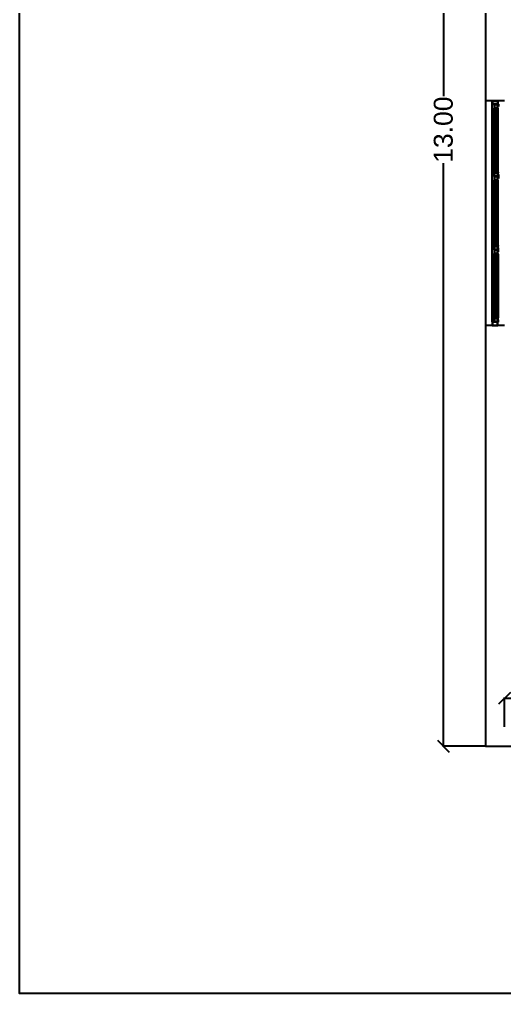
# Model space of a CAD drawing. Header units: inches. Extents: x 15.9 to 69.3, y 9.8 to 45.5.
# Drawn here: x 16.87 to 21.99, y 23.33 to 33.6 of the extents above; entities that cross this region are included whole.
import ezdxf

# ---------------------------------------------------------------- set-up
doc = ezdxf.new("R2010")
doc.units = ezdxf.units.IN
doc.header["$MEASUREMENT"] = 0
doc.layers.add('WINDOW', color=8, linetype='Continuous')
doc.styles.add('eng-kadr', font='arial.ttf')
doc.dimstyles.new('dim-col', dxfattribs={"dimscale": 0.05, "dimtxt": 4, "dimasz": 2.5, "dimexe": 0.2, "dimexo": 0.1, "dimgap": 0.5, "dimtad": 0, "dimzin": 0, "dimdsep": 46, "dimtxsty": 'eng-kadr', "dimblk1": 'OBLIQUE', "dimblk2": 'OBLIQUE', "dimsah": 1, "dimcen": 0.1, "dimclrd": 5, "dimclre": 5, "dimclrt": 256, "dimazin": 0, "dimtfac": 0.066667, "dimtofl": 0, "dimtmove": 2, "dimatfit": 2, "dimldrblk": 'OBLIQUE', "dimfxl": 0.2, "dimtolj": 1, "dimtzin": 0, "dimarcsym": 0})

# ---------------------------------------------------------------- blocks, each defined once
blk = doc.blocks.new('_Oblique')
at = {"color": 0, "lineweight": -2}
blk.add_line((-0.5, -0.5), (0.5, 0.5), dxfattribs=at)
blk = doc.blocks.new('*D1924')
at = {"color": 5, "lineweight": -2, "ltscale": 0.06, "transparency": 16777216}
for p, q in [((21.781, 38.935), (21.331, 38.935)), ((21.341, 38.935), (21.341, 32.788)), ((21.341, 25.935), (21.341, 32.082)), ((21.781, 25.935), (21.331, 25.935))]:
    blk.add_line(p, q, dxfattribs=at)
at = {"layer": 'Defpoints', "color": 0, "ltscale": 0.06, "transparency": 16777216}
for p in [(21.786, 38.935), (21.341, 25.935), (21.786, 25.935)]:
    blk.add_point(p, dxfattribs=at)
at = {"color": 5, "lineweight": -2, "ltscale": 0.06, "transparency": 16777216, "xscale": 0.125, "yscale": 0.125, "zscale": 0.125}
for p, rotation in [((21.341, 38.935), 90), ((21.341, 25.935), 270)]:
    blk.add_blockref('_Oblique', p, dxfattribs=dict(at, rotation=rotation))
at = {"ltscale": 0.06, "transparency": 16777216, "insert": (21.341, 32.435), "char_height": 0.2, "attachment_point": 5, "rotation": 90, "style": 'eng-kadr'}
blk.add_mtext('\\A1;13.00', dxfattribs=at)
blk = doc.blocks.new('*D1911')
at = {"color": 5, "lineweight": -2, "ltscale": 0.06, "transparency": 16777216}
for p, q in [((21.986, 26.14), (21.986, 26.45)), ((21.986, 26.44), (22.699, 26.44)), ((23.984, 26.44), (23.271, 26.44)), ((23.984, 26.14), (23.984, 26.45))]:
    blk.add_line(p, q, dxfattribs=at)
at = {"layer": 'Defpoints', "color": 0, "ltscale": 0.06, "transparency": 16777216}
for p in [(23.984, 26.44), (21.986, 26.135), (23.984, 26.135)]:
    blk.add_point(p, dxfattribs=at)
at = {"color": 5, "lineweight": -2, "ltscale": 0.06, "transparency": 16777216, "xscale": 0.125, "yscale": 0.125, "zscale": 0.125, "rotation": 180}
blk.add_blockref('_Oblique', (21.986, 26.44), dxfattribs=at)
at = {"color": 5, "lineweight": -2, "ltscale": 0.06, "transparency": 16777216, "xscale": 0.125, "yscale": 0.125, "zscale": 0.125}
blk.add_blockref('_Oblique', (23.984, 26.44), dxfattribs=at)
at = {"ltscale": 0.06, "transparency": 16777216, "insert": (22.985, 26.44), "char_height": 0.2, "attachment_point": 5, "style": 'eng-kadr'}
blk.add_mtext('\\A1;2.00', dxfattribs=at)
blk = doc.blocks.new('bvbvbvbv')
for points in [[(117.514, -6.243), (117.474, -6.243), (117.474, -6.303), (117.514, -6.303)], [(117.509, -6.248), (117.479, -6.248), (117.479, -6.298), (117.509, -6.298)], [(117.554, -6.303), (117.514, -6.303), (117.514, -6.263), (117.554, -6.263)], [(118.232, -6.303), (118.272, -6.303), (118.272, -6.263), (118.232, -6.263)], [(118.312, -6.303), (118.272, -6.303), (118.272, -6.263), (118.312, -6.263)], [(119.005, -6.303), (119.045, -6.303), (119.045, -6.263), (119.005, -6.263)], [(119.085, -6.303), (119.045, -6.303), (119.045, -6.263), (119.085, -6.263)], [(119.764, -6.303), (119.804, -6.303), (119.804, -6.263), (119.764, -6.263)], [(119.804, -6.243), (119.844, -6.243), (119.844, -6.303), (119.804, -6.303)], [(119.809, -6.248), (119.839, -6.248), (119.839, -6.298), (119.809, -6.298)], [(117.55, -6.299), (117.518, -6.299), (117.518, -6.267), (117.55, -6.267)], [(118.236, -6.299), (118.268, -6.299), (118.268, -6.267), (118.236, -6.267)], [(118.308, -6.299), (118.276, -6.299), (118.276, -6.267), (118.308, -6.267)], [(119.009, -6.299), (119.041, -6.299), (119.041, -6.267), (119.009, -6.267)], [(119.081, -6.299), (119.049, -6.299), (119.049, -6.267), (119.081, -6.267)], [(119.768, -6.299), (119.8, -6.299), (119.8, -6.267), (119.768, -6.267)]]:
    blk.add_lwpolyline(points, close=True)
at = {"layer": 'WINDOW', "ltscale": 5}
for p, q in [((117.514, -6.243), (119.804, -6.243)), ((118.227, -6.26), (117.559, -6.26)), ((118.317, -6.26), (119, -6.26)), ((119.09, -6.26), (119.759, -6.26)), ((117.509, -6.308), (117.509, -6.303)), ((117.509, -6.308), (117.534, -6.308)), ((117.534, -6.303), (117.534, -6.308)), ((117.554, -6.27), (117.564, -6.27)), ((117.554, -6.278), (117.564, -6.278)), ((117.554, -6.288), (117.564, -6.288)), ((117.554, -6.296), (117.564, -6.296)), ((118.23, -6.272), (117.556, -6.272)), ((117.556, -6.272), (117.556, -6.276)), ((118.23, -6.276), (117.556, -6.276)), ((118.23, -6.29), (117.556, -6.29)), ((117.556, -6.294), (117.556, -6.29)), ((118.23, -6.294), (117.556, -6.294)), ((118.227, -6.306), (117.559, -6.306)), ((117.564, -6.27), (117.564, -6.272)), ((118.232, -6.27), (117.564, -6.27)), ((117.564, -6.278), (117.564, -6.276)), ((117.564, -6.278), (117.564, -6.288)), ((117.564, -6.288), (117.564, -6.29)), ((117.564, -6.296), (117.564, -6.294)), ((118.232, -6.296), (117.564, -6.296)), ((118.232, -6.27), (118.222, -6.27)), ((118.222, -6.27), (118.222, -6.272)), ((118.222, -6.278), (118.222, -6.276)), ((118.232, -6.278), (118.222, -6.278)), ((118.222, -6.278), (118.222, -6.288)), ((118.232, -6.288), (118.222, -6.288)), ((118.222, -6.288), (118.222, -6.29)), ((118.222, -6.296), (118.222, -6.294)), ((118.232, -6.296), (118.222, -6.296)), ((118.23, -6.272), (118.23, -6.276)), ((118.23, -6.294), (118.23, -6.29)), ((118.252, -6.303), (118.252, -6.308)), ((118.252, -6.308), (118.292, -6.308)), ((118.292, -6.303), (118.292, -6.308)), ((118.312, -6.27), (118.322, -6.27)), ((118.312, -6.27), (118.995, -6.27)), ((118.312, -6.278), (118.322, -6.278)), ((118.312, -6.288), (118.322, -6.288)), ((118.312, -6.296), (118.322, -6.296)), ((118.312, -6.296), (118.995, -6.296)), ((118.314, -6.272), (118.314, -6.276)), ((118.314, -6.272), (119.003, -6.272)), ((118.314, -6.276), (119.003, -6.276)), ((118.314, -6.294), (118.314, -6.29)), ((118.314, -6.29), (119.003, -6.29)), ((118.314, -6.294), (119.003, -6.294)), ((118.317, -6.306), (119, -6.306)), ((118.322, -6.27), (118.322, -6.272)), ((118.322, -6.278), (118.322, -6.276)), ((118.322, -6.278), (118.322, -6.288)), ((118.322, -6.288), (118.322, -6.29)), ((118.322, -6.296), (118.322, -6.294)), ((119.005, -6.27), (118.995, -6.27)), ((118.995, -6.27), (118.995, -6.272)), ((118.995, -6.278), (118.995, -6.276)), ((119.005, -6.278), (118.995, -6.278)), ((118.995, -6.278), (118.995, -6.288)), ((119.005, -6.288), (118.995, -6.288)), ((118.995, -6.288), (118.995, -6.29)), ((118.995, -6.296), (118.995, -6.294)), ((119.005, -6.296), (118.995, -6.296)), ((119.003, -6.272), (119.003, -6.276)), ((119.003, -6.294), (119.003, -6.29)), ((119.025, -6.303), (119.025, -6.308)), ((119.065, -6.308), (119.025, -6.308)), ((119.065, -6.303), (119.065, -6.308)), ((119.085, -6.27), (119.095, -6.27)), ((119.085, -6.27), (119.754, -6.27)), ((119.085, -6.278), (119.095, -6.278)), ((119.085, -6.288), (119.095, -6.288)), ((119.085, -6.296), (119.095, -6.296)), ((119.085, -6.296), (119.754, -6.296)), ((119.087, -6.272), (119.087, -6.276)), ((119.087, -6.272), (119.762, -6.272)), ((119.087, -6.276), (119.762, -6.276)), ((119.087, -6.294), (119.087, -6.29)), ((119.087, -6.29), (119.762, -6.29)), ((119.087, -6.294), (119.762, -6.294)), ((119.09, -6.306), (119.759, -6.306)), ((119.095, -6.27), (119.095, -6.272)), ((119.095, -6.278), (119.095, -6.276)), ((119.095, -6.278), (119.095, -6.288)), ((119.095, -6.288), (119.095, -6.29)), ((119.095, -6.296), (119.095, -6.294)), ((119.764, -6.27), (119.754, -6.27)), ((119.754, -6.27), (119.754, -6.272)), ((119.754, -6.278), (119.754, -6.276)), ((119.764, -6.278), (119.754, -6.278)), ((119.754, -6.278), (119.754, -6.288)), ((119.764, -6.288), (119.754, -6.288)), ((119.754, -6.288), (119.754, -6.29)), ((119.754, -6.296), (119.754, -6.294)), ((119.764, -6.296), (119.754, -6.296)), ((119.762, -6.272), (119.762, -6.276)), ((119.762, -6.294), (119.762, -6.29)), ((119.784, -6.303), (119.784, -6.308)), ((119.809, -6.308), (119.784, -6.308)), ((119.809, -6.308), (119.809, -6.303))]:
    blk.add_line(p, q, dxfattribs=at)
for points in [[(117.559, -6.27), (117.559, -6.26), (117.554, -6.26), (117.554, -6.27)], [(117.558, -6.269), (117.558, -6.261), (117.555, -6.261), (117.555, -6.269)], [(118.227, -6.27), (118.227, -6.26), (118.232, -6.26), (118.232, -6.27)], [(118.228, -6.269), (118.228, -6.261), (118.231, -6.261), (118.231, -6.269)], [(118.317, -6.27), (118.317, -6.26), (118.312, -6.26), (118.312, -6.27)], [(118.316, -6.269), (118.316, -6.261), (118.313, -6.261), (118.313, -6.269)], [(119, -6.27), (119, -6.26), (119.005, -6.26), (119.005, -6.27)], [(119.001, -6.269), (119.001, -6.261), (119.004, -6.261), (119.004, -6.269)], [(119.09, -6.27), (119.09, -6.26), (119.085, -6.26), (119.085, -6.27)], [(119.089, -6.269), (119.089, -6.261), (119.086, -6.261), (119.086, -6.269)], [(119.759, -6.27), (119.759, -6.26), (119.764, -6.26), (119.764, -6.27)], [(119.76, -6.269), (119.76, -6.261), (119.763, -6.261), (119.763, -6.269)], [(117.559, -6.296), (117.559, -6.306), (117.554, -6.306), (117.554, -6.296)], [(117.558, -6.297), (117.558, -6.305), (117.555, -6.305), (117.555, -6.297)], [(118.227, -6.296), (118.227, -6.306), (118.232, -6.306), (118.232, -6.296)], [(118.228, -6.297), (118.228, -6.305), (118.231, -6.305), (118.231, -6.297)], [(118.317, -6.296), (118.317, -6.306), (118.312, -6.306), (118.312, -6.296)], [(118.316, -6.297), (118.316, -6.305), (118.313, -6.305), (118.313, -6.297)], [(119, -6.296), (119, -6.306), (119.005, -6.306), (119.005, -6.296)], [(119.001, -6.297), (119.001, -6.305), (119.004, -6.305), (119.004, -6.297)], [(119.09, -6.296), (119.09, -6.306), (119.085, -6.306), (119.085, -6.296)], [(119.089, -6.297), (119.089, -6.305), (119.086, -6.305), (119.086, -6.297)], [(119.759, -6.296), (119.759, -6.306), (119.764, -6.306), (119.764, -6.296)], [(119.76, -6.297), (119.76, -6.305), (119.763, -6.305), (119.763, -6.297)]]:
    blk.add_lwpolyline(points, close=True, dxfattribs=at)

msp = doc.modelspace()

# ---------------------------------------------------------------- linework, layer by layer
at = {"color": 3, "ltscale": 0.06}
msp.add_lwpolyline([(16.869, 45.531), (49.926, 45.531), (49.926, 23.328), (16.869, 23.328)], close=True, dxfattribs=at)
at = {"ltscale": 0.06}
for points in [[(31.786, 25.935), (31.786, 38.935), (21.786, 38.935), (21.786, 25.935)], [(21.986, 32.739), (21.786, 32.739)], [(21.986, 30.369), (21.786, 30.369)], [(21.786, 25.935), (27.586, 25.935)]]:
    msp.add_lwpolyline(points, dxfattribs=at)

# ---------------------------------------------------------------- block references
at = {"lineweight": 15, "rotation": 89.9848901983031}
msp.add_blockref('bvbvbvbv', (15.582, -87.103), dxfattribs=at)

# ---------------------------------------------------------------- dimensions: what is measured, and where the dimension line sits
at = {"ltscale": 0.06}
dim = msp.add_linear_dim(base=(21.341, 25.935), p1=(21.786, 38.935), p2=(21.786, 25.935), angle=90, dimstyle='dim-col', dxfattribs=at)
dim.commit()
dim.dimension.update_dxf_attribs({"geometry": '*D1924', "text_midpoint": (21.341, 32.435)})
dim = msp.add_linear_dim(base=(23.984, 26.44), p1=(21.986, 26.135), p2=(23.984, 26.135), dimstyle='dim-col', dxfattribs=at)
dim.commit()
dim.dimension.update_dxf_attribs({"geometry": '*D1911', "text_midpoint": (22.985, 26.44)})

doc.saveas('drawing.dxf')
